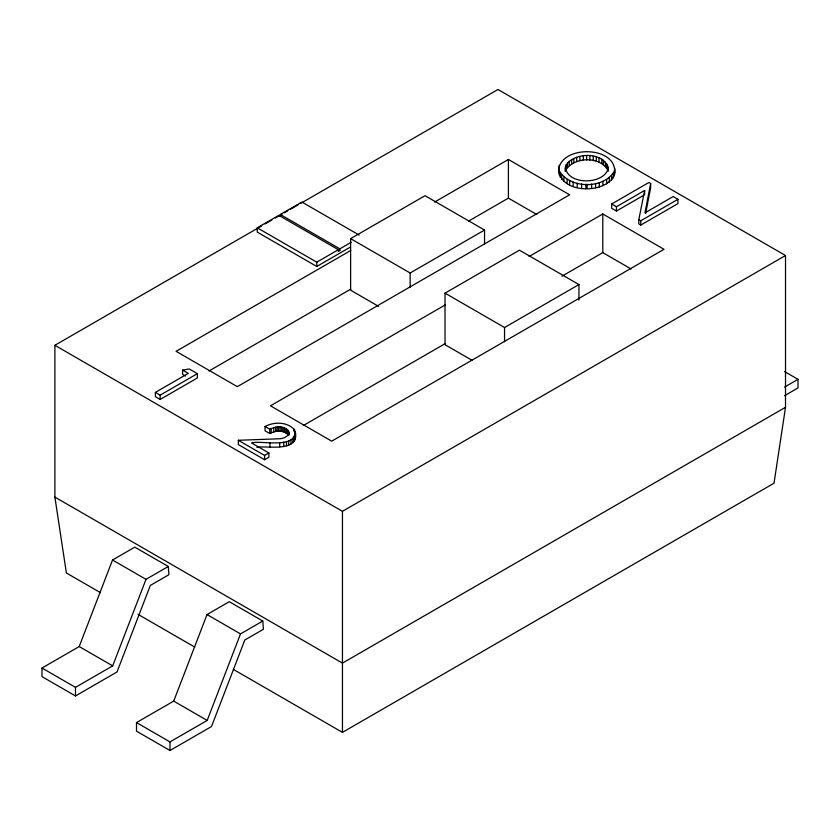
<?xml version="1.0" encoding="UTF-8"?>
<svg xmlns="http://www.w3.org/2000/svg" width="840" height="840" viewBox="0 0 840 840"><rect width="100%" height="100%" fill="white"/><g stroke="black" fill="none" stroke-linecap="round" stroke-linejoin="round"><path stroke-width="1.26" d="M288.351 430.815L288.96 432.653L288.005 435.435L284.319 437.776L280.686 438.721L238.35 440.286L238.35 444.581L264.579 459.721L268.873 457.244L268.873 452.949L251.633 442.995C260.253 439.834 297.769 450.145 294.714 430.091C287.658 421.649 274.207 421.565 265.052 426.51L265.052 430.805L269.776 433.534C275.425 430.542 283.846 429.744 288.351 435.11L288.351 430.815C283.846 425.45 275.425 426.248 269.776 429.24L265.052 426.51M608.265 168.021C604.695 185.335 565.75 185.419 565.488 166.373C573.237 150.99 607.803 151.168 608.265 171.245M256.861 447.29C267.267 445.399 297.917 452.865 295.565 432.852M558.852 168.126C564.091 144.06 620.235 146.444 614.345 175.497C604.874 194.754 558.159 193.872 558.852 168.126L559.178 174.835M614.345 175.497L614.733 168.483M300.279 203.616L497.963 89.492L785.516 255.507L785.516 407.306L774.018 483.2L342.447 732.365L233.384 669.407M611.667 203.984L648.869 182.501L650.643 183.519L644.931 212.867L673.197 196.539L677.964 199.3L677.964 203.595L640.763 225.078L638.809 223.944L638.809 219.65L644.637 190.459L616.434 206.734L611.667 203.984L611.667 208.278L616.434 211.029L643.503 195.405M645.676 213.328L650.643 187.814L650.643 183.519M79.202 646.548L112.529 560.007L134.799 547.145L168.284 566.475L168.934 574.697L150.328 585.438L117.002 671.979L75.484 695.95L42 676.62L42 668.031L79.202 646.548L112.686 665.879L146.013 579.337L168.284 566.475M173.702 701.106L207.029 614.565L229.299 601.702L262.784 621.044L263.435 629.255L244.828 639.996L211.502 726.537L169.984 750.509L136.5 731.178L136.5 722.589L173.702 701.106L207.186 720.437L240.513 633.896L262.784 621.044M607.94 166.078L607.94 170.373C600.075 155.831 573.405 156.544 565.488 170.678L565.488 166.373M559.178 170.541C569.373 188.979 603.719 189.42 614.345 171.203M350.259 247.139L316.774 266.469L257.25 232.103L257.25 227.797L278.828 215.345L339.843 250.572L339.843 248.85L280.308 214.484L280.308 216.206M280.308 214.484L301.896 202.031L359.173 235.095M100.464 592.662L66.381 572.985L54.884 497.091L54.884 345.293L257.113 228.543M259.382 227.231L261.649 225.918M265.062 223.954L271.877 220.017M275.289 218.053L282.104 214.116M284.371 212.803L287.784 210.829M290.052 209.528L298.011 204.928M378.693 306.411L350.616 290.199L350.616 238.644L425.03 195.689L484.554 230.055L484.554 244.23M257.25 227.797L316.774 262.175L338.352 249.711L338.352 251.433L339.843 250.572M339.843 248.85L351.194 242.298M350.753 250.488L176.085 351.32L237.31 386.663L569.615 194.806L508.4 159.464L434.679 202.031M182.584 370.083L189.273 368.991L197.369 373.663L197.369 377.958L160.167 399.441L155.39 396.69L155.39 392.385L188.307 373.391L182.584 370.083L182.584 374.378L185.441 376.036M155.39 392.385L160.167 395.147L197.369 373.663M208.982 370.997L350.753 289.149M468.699 221.046L508.4 198.135L536.739 214.494M350.616 238.644L410.141 273.01L484.554 230.055M471.975 360.266L445.022 344.705L445.022 293.149L519.424 250.184L578.949 284.55L578.949 300.017M445.147 304.983L270.491 405.825L331.706 441.168L664.01 249.312L602.795 213.969L529.074 256.526M638.809 219.65L640.763 220.773L677.964 199.3M303.377 425.502L445.147 343.644M561.96 276.203L602.795 252.63L631.134 269M238.35 440.286L264.579 455.427L268.873 452.949M445.022 293.149L504.546 327.516L578.949 284.55M54.884 345.293L342.447 511.319L785.516 255.507M42 668.031L75.484 687.361L112.686 665.879M136.5 722.589L169.984 741.92L207.186 720.437M784.476 387.145L798 379.334L798 387.933L784.539 395.703M785.516 407.306L342.447 663.117L54.884 497.091M784.602 371.606L798 379.334M112.529 560.007L146.013 579.337M207.029 614.565L240.513 633.896M137.959 614.313L194.754 647.105M295.344 435.761L295.565 437.147M614.408 170.1L614.733 172.778M644.637 190.459L644.637 194.754M640.763 220.773L640.763 225.078M616.434 206.734L616.434 211.029M613.337 173.513L613.337 177.817M611.594 175.833L611.594 180.128M609.315 177.87L609.315 182.165M607.016 164.01L607.016 168.304M606.679 179.603L606.679 183.897M605.493 162.015L605.493 166.309M603.435 160.23L603.435 164.525M602.9 181.451L602.9 185.745M602.795 213.969L602.795 252.63M601.818 159.191L601.818 163.485M599.319 182.679L599.319 186.974M599.004 157.847L599.004 162.141M596.327 156.954L596.327 161.249M595.634 183.53L595.634 187.824M593.26 156.272L593.26 160.566M591.591 184.065L591.591 188.359M589.89 155.852L589.89 160.146M587.129 184.254L587.129 188.559M586.625 155.747L586.625 160.041M585.942 184.244L585.942 188.548M583.327 155.957L583.327 160.251M581.626 183.96L581.626 188.265M579.904 156.492L579.904 160.786M577.185 183.236L577.185 187.53M576.712 157.353L576.712 161.648M573.825 158.487L573.825 162.781M573.184 182.112L573.184 186.407M571.694 159.59L571.694 163.884M569.594 180.663L569.594 184.958M569.226 161.238L569.226 165.543M567.441 162.907L567.441 167.202M567.126 179.372L567.126 183.666M566.255 164.546L566.255 168.84M565.247 168.158L565.247 171.381M563.913 177.198L563.913 181.493M561.676 175.077L561.676 179.382M560.144 172.946L560.144 177.24M559.199 165.417L559.199 167.559M508.4 159.464L508.4 198.135M504.546 327.516L504.546 341.691M410.141 273.01L410.141 287.196M342.447 511.319L342.447 732.365M316.774 262.175L316.774 266.469M295.344 431.466L295.397 438.669M294.871 435.855L294.871 440.149M294.01 437.168L294.01 441.462M293.748 428.841L293.748 430.994M292.856 438.333L292.856 442.628M290.955 439.645L290.955 443.94M288.96 432.653L288.96 434.794M288.781 431.718L288.781 434.931M288.708 440.748L288.708 445.043M287.763 430.07L287.763 434.364M286.797 429.219L286.797 433.514M286.503 441.494L286.503 445.788M285.831 428.6L285.831 432.894M284.456 427.917L284.456 432.212M283.784 442.092L283.784 446.397M283.08 427.445L283.08 431.739M281.715 427.13L281.715 431.424M280.151 426.93L280.151 431.235M279.689 442.575L279.689 446.87M278.576 426.878L278.576 431.172M277.137 426.962L277.137 431.256M275.699 427.171L275.699 431.466M273.767 427.644L273.767 431.939M271.205 428.579L271.205 432.873M269.945 442.995L269.945 447.29M269.776 429.24L269.776 433.534M264.579 455.427L264.579 459.721M169.984 741.92L169.984 750.509M160.167 395.147L160.167 399.441M75.484 687.361L75.484 695.95"/></g></svg>
